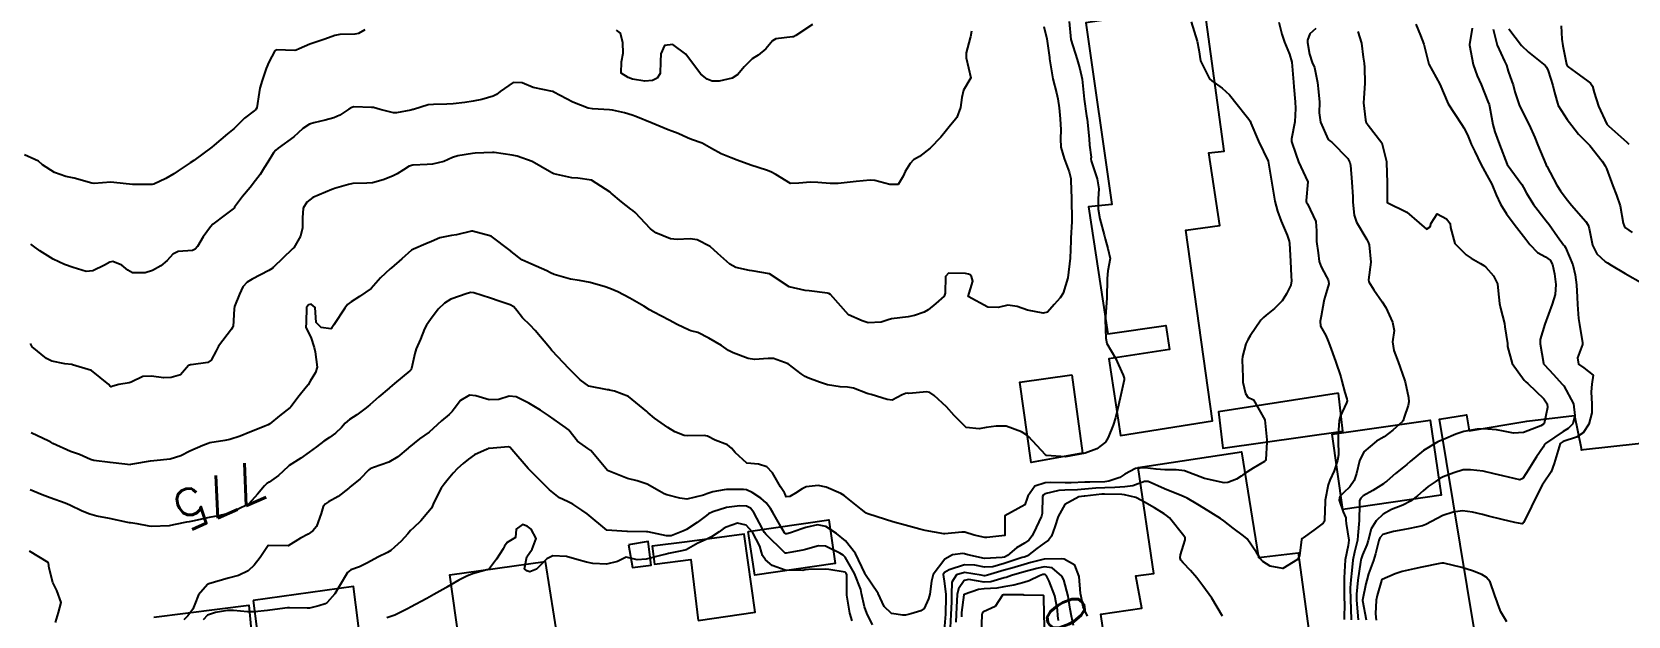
# Model space of a CAD drawing. Header units: metres. Extents: x 318500 to 325275, y 7408834 to 7428799.
# Drawn here: x 320111.3 to 320271.8, y 7410297.8 to 7410356.6 of the extents above; entities that cross this region are included whole.
import ezdxf
from ezdxf.enums import TextEntityAlignment as Align

# ---------------------------------------------------------------- set-up
doc = ezdxf.new("R2010")
doc.units = ezdxf.units.M
doc.header["$MEASUREMENT"] = 0
for name, color, linetype in [('Cotas', 45, 'Continuous'), ('Curvas de Nivel 1m', 11, 'Continuous'), ('Curvas de Nivel 5m', 15, 'Continuous'), ('Edificações', 30, 'Continuous')]:
    doc.layers.add(name, color=color, linetype=linetype)
doc.styles.add('Style-STANDARD', font='STANDARD.shx')

msp = doc.modelspace()

# ---------------------------------------------------------------- linework, layer by layer
at = {"layer": 'Curvas de Nivel 1m', "flags": 128}
for points, elevation in [([(320144.8, 7410356.79), (320144.18, 7410356.43), (320143.8, 7410356.36), (320142.31, 7410356.32), (320141.8, 7410356.23), (320140.79, 7410355.85), (320139.79, 7410355.51), (320139.3, 7410355.35), (320138.2, 7410354.88), (320137.91, 7410354.75), (320137.78, 7410354.73), (320135.91, 7410354.78), (320135.78, 7410354.7), (320135.15, 7410353.53), (320134.9, 7410352.92), (320134.5, 7410351.69), (320134.27, 7410350.93), (320134.18, 7410350.48), (320133.97, 7410348.94), (320133.86, 7410348.77), (320133.7, 7410348.65), (320132.71, 7410347.92), (320131.79, 7410346.96), (320131.72, 7410346.9), (320131.67, 7410346.86), (320131.02, 7410346.33), (320129.65, 7410345.19), (320129.42, 7410344.99), (320127.63, 7410343.65), (320127.24, 7410343.41), (320126.64, 7410343.03), (320126.04, 7410342.61), (320125.61, 7410342.31), (320124.81, 7410341.84), (320123.59, 7410341.27), (320123.43, 7410341.24), (320121.59, 7410341.23), (320121.45, 7410341.24), (320119.59, 7410341.45), (320119.26, 7410341.46), (320117.59, 7410341.33), (320117.38, 7410341.36), (320115.6, 7410341.87), (320114.74, 7410342.05), (320113.61, 7410342.44), (320112.39, 7410343.22), (320111.99, 7410343.59), (320111.63, 7410343.76), (320110.59, 7410344.21)], 779), ([(320213.07, 7410357.13), (320213.39, 7410355.88), (320213.64, 7410354.01), (320213.66, 7410353.87), (320213.77, 7410353.07), (320213.99, 7410351.87), (320214.35, 7410350.47), (320214.48, 7410349.86), (320214.62, 7410348.96), (320214.73, 7410347.85), (320214.78, 7410346.75), (320214.77, 7410345.85), (320214.8, 7410344.99), (320215.12, 7410343.85), (320215.63, 7410342.51), (320215.78, 7410341.84), (320215.8, 7410341.65), (320215.86, 7410339.84), (320215.87, 7410339.56), (320215.9, 7410337.84), (320215.89, 7410337.51), (320215.8, 7410335.84), (320215.8, 7410335.57), (320215.72, 7410333.84), (320215.49, 7410331.84), (320215.02, 7410330.3), (320214.73, 7410329.85), (320214.13, 7410329.17), (320213.44, 7410328.4), (320213.01, 7410328.3), (320211.44, 7410328.59), (320210.39, 7410328.96), (320209.45, 7410329.11), (320208.5, 7410328.88), (320207.44, 7410328.9), (320205.46, 7410329.98), (320205.94, 7410331.51), (320205.81, 7410331.98), (320205.66, 7410332.15), (320205.49, 7410332.23), (320205.19, 7410332.28), (320203.49, 7410332.33), (320203.19, 7410332), (320203.15, 7410330.32), (320203.07, 7410330.01), (320202.21, 7410329.26), (320201.44, 7410328.64), (320201.06, 7410328.41), (320200.06, 7410328.05), (320199.43, 7410327.94), (320197.77, 7410327.73), (320197.43, 7410327.63), (320196.72, 7410327.39), (320195.42, 7410327.32), (320194.82, 7410327.52), (320193.43, 7410328.14), (320191.63, 7410330.16), (320191.46, 7410330.26), (320191.33, 7410330.3), (320189.47, 7410330.55), (320189.09, 7410330.57), (320187.47, 7410330.93), (320185.49, 7410332.24), (320183.76, 7410332.54), (320183.49, 7410332.58), (320182.1, 7410332.89), (320181.5, 7410333.21), (320180.32, 7410334.31), (320179.52, 7410335.01), (320178.21, 7410335.66), (320177.53, 7410335.79), (320176.2, 7410335.7), (320175.53, 7410335.76), (320174.07, 7410336.39), (320173.55, 7410336.79), (320171.98, 7410338.42), (320171.76, 7410338.62), (320171.57, 7410338.77), (320170.63, 7410339.49), (320169.59, 7410340.36), (320169.48, 7410340.46), (320167.61, 7410341.67), (320166.24, 7410341.87), (320165.61, 7410341.9), (320163.83, 7410342.32), (320163.62, 7410342.4), (320163.39, 7410342.54), (320161.64, 7410343.57), (320160.12, 7410344.1), (320159.64, 7410344.2), (320157.8, 7410344.46), (320157.65, 7410344.47), (320155.9, 7410344.39), (320155.65, 7410344.37), (320154.17, 7410344.13), (320153.64, 7410343.96), (320152.74, 7410343.57), (320151.63, 7410343.3), (320151.07, 7410343.26), (320149.63, 7410343.19), (320149.26, 7410343.09), (320148.71, 7410342.73), (320148.06, 7410342.3), (320147.61, 7410342.09), (320146.65, 7410341.72), (320145.6, 7410341.42), (320145.01, 7410341.37), (320143.6, 7410341.34), (320143.16, 7410341.24), (320141.75, 7410340.83), (320141.59, 7410340.78), (320141.51, 7410340.75), (320139.58, 7410339.93), (320138.97, 7410339.47), (320138.63, 7410338.87), (320138.54, 7410337.88), (320138.54, 7410336.87), (320138.35, 7410336.05), (320137.66, 7410334.88), (320137.58, 7410334.81), (320137.51, 7410334.74), (320135.63, 7410332.91), (320135.56, 7410332.84), (320135.49, 7410332.78), (320135.17, 7410332.6), (320133.47, 7410331.71), (320133, 7410331.41), (320132.56, 7410330.95), (320132.2, 7410330.2), (320131.72, 7410328.96), (320131.66, 7410328.72), (320131.58, 7410326.96), (320131.52, 7410326.84), (320131.4, 7410326.69), (320130.11, 7410324.98), (320129.85, 7410324.5), (320129.36, 7410323.56), (320129.03, 7410323.32), (320127.35, 7410323.11), (320127.27, 7410323.1), (320127.1, 7410323.02), (320126.29, 7410322.08), (320125.33, 7410321.82), (320124.59, 7410321.79), (320123.33, 7410321.97), (320122.48, 7410321.94), (320121.32, 7410321.37), (320121.13, 7410321.3), (320120.09, 7410321.11), (320119.49, 7410320.95), (320119.32, 7410320.9), (320119.18, 7410320.98), (320119.07, 7410321.12), (320117.34, 7410322.54), (320115.42, 7410323.11), (320115.35, 7410323.12), (320114.66, 7410323.19), (320113.35, 7410323.48), (320112.82, 7410323.75), (320111.38, 7410324.92), (320111.19, 7410325.23)], 777), ([(320205.82, 7410356.67), (320205.7, 7410356.09), (320205.67, 7410355.98), (320205.27, 7410354.5), (320205.27, 7410353.99), (320205.75, 7410351.98), (320204.99, 7410350.73), (320204.82, 7410349.99), (320204.71, 7410348.99), (320204.32, 7410347.99), (320204.06, 7410347.63), (320203.69, 7410347.22), (320203.15, 7410346.54), (320202.74, 7410346.01), (320201.66, 7410344.88), (320200.57, 7410344.05), (320199.99, 7410343.71), (320199.64, 7410343.36), (320199.15, 7410342.54), (320198.95, 7410342.07), (320198.43, 7410341.25), (320197.61, 7410341.25), (320196.08, 7410341.64), (320195.61, 7410341.68), (320194.2, 7410341.55), (320193.61, 7410341.48), (320192.41, 7410341.35), (320191.61, 7410341.35), (320190.35, 7410341.43), (320189.61, 7410341.46), (320188.45, 7410341.36), (320187.61, 7410341.34), (320186.15, 7410342.23), (320185.62, 7410342.53), (320185.19, 7410342.69), (320183.63, 7410343.19), (320182.25, 7410343.69), (320181.64, 7410343.91), (320180.65, 7410344.31), (320179.66, 7410344.86), (320178.72, 7410345.39), (320177.66, 7410345.78), (320177.25, 7410345.94), (320176.3, 7410346.37), (320175.67, 7410346.61), (320175.31, 7410346.74), (320173.69, 7410347.4), (320172.05, 7410348.07), (320171.7, 7410348.21), (320170.92, 7410348.44), (320169.7, 7410348.72), (320169.41, 7410348.76), (320167.71, 7410348.85), (320167.27, 7410348.93), (320165.72, 7410349.52), (320163.83, 7410350.54), (320163.77, 7410350.57), (320163.73, 7410350.59), (320163.67, 7410350.6), (320161.73, 7410350.99), (320160.63, 7410351.46), (320159.74, 7410351.51), (320158.41, 7410350.61), (320158.04, 7410350.3), (320157.72, 7410350.14), (320156.57, 7410349.78), (320155.71, 7410349.61), (320154.88, 7410349.48), (320153.71, 7410349.36), (320153.06, 7410349.33), (320151.71, 7410349.3), (320151.17, 7410349.24), (320149.7, 7410348.78), (320149.65, 7410348.77), (320149.44, 7410348.72), (320147.99, 7410348.45), (320147.7, 7410348.45), (320146.37, 7410348.77), (320145.7, 7410348.97), (320145.5, 7410348.99), (320143.7, 7410349.04), (320143.51, 7410349), (320143.21, 7410348.81), (320142.29, 7410348.23), (320141.69, 7410347.96), (320140.82, 7410347.71), (320139.68, 7410347.45), (320139.24, 7410347.3), (320138.58, 7410346.87), (320138.11, 7410346.43), (320137.66, 7410346.04), (320136.11, 7410344.9), (320135.86, 7410344.69), (320135.64, 7410344.42), (320135.05, 7410343.5), (320134.7, 7410342.92), (320134.28, 7410342.26), (320133.6, 7410341.34), (320133.42, 7410341.11), (320133.29, 7410340.94), (320132.51, 7410340.02), (320131.72, 7410338.96), (320131.66, 7410338.87), (320131.57, 7410338.78), (320130.78, 7410338.19), (320129.54, 7410337.24), (320129.29, 7410336.99), (320128.56, 7410335.97), (320127.98, 7410335.01), (320127.77, 7410334.75), (320127.5, 7410334.61), (320126.03, 7410334.51), (320125.5, 7410334.24), (320124.94, 7410333.59), (320124.31, 7410333.06), (320123.48, 7410332.6), (320122.73, 7410332.34), (320121.47, 7410332.36), (320120.98, 7410332.61), (320120.39, 7410333.11), (320119.49, 7410333.48), (320119.17, 7410333.44), (320118.63, 7410333.13), (320117.47, 7410332.56), (320116.81, 7410332.49), (320115.48, 7410332.88), (320114.63, 7410333.19), (320113.49, 7410333.73), (320112.14, 7410334.58), (320111.51, 7410335.03), (320111.23, 7410335.23)], 778), ([(320215.61, 7410357.63), (320215.81, 7410355.84), (320216.42, 7410353.83), (320216.71, 7410352.89), (320216.94, 7410351.83), (320217.06, 7410350.51), (320217.12, 7410349.83), (320217.38, 7410348.15), (320217.42, 7410347.82), (320217.64, 7410345.85), (320217.64, 7410345.82), (320217.66, 7410345.2), (320217.83, 7410343.99), (320217.82, 7410343.82), (320217.84, 7410343.62), (320218.43, 7410341.81), (320218.61, 7410340.8), (320218.54, 7410339.81), (320218.53, 7410338.75), (320218.71, 7410337.8), (320219.15, 7410336.19), (320219.25, 7410335.79), (320219.52, 7410334.79), (320219.76, 7410333.79), (320219.5, 7410332.56), (320219.45, 7410331.79), (320219.43, 7410329.82), (320219.43, 7410329.79), (320219.27, 7410327.96), (320219.25, 7410327.79), (320219.25, 7410327.62), (320219.32, 7410325.79), (320219.4, 7410325.25), (320220.27, 7410323.78), (320221.05, 7410322.07), (320221.15, 7410321.76), (320221.16, 7410321.58), (320220.76, 7410319.77), (320220.49, 7410318.59), (320220.3, 7410317.78), (320220.05, 7410317.02), (320219.55, 7410315.79), (320219.27, 7410315.33), (320218.4, 7410314.66), (320217.25, 7410314.2), (320215.25, 7410313.84), (320213.35, 7410313.97), (320213.25, 7410314.03), (320211.54, 7410315.89), (320211.27, 7410316.1), (320210.83, 7410316.35), (320209.29, 7410316.94), (320208.29, 7410316.94), (320207.28, 7410316.78), (320206.58, 7410316.66), (320205.28, 7410316.78), (320204.08, 7410317.99), (320203.31, 7410318.89), (320202.04, 7410320.02), (320201.62, 7410320.32), (320201.33, 7410320.37), (320199.51, 7410320.23), (320199.33, 7410320.24), (320199.16, 7410320.23), (320198.82, 7410320.07), (320197.83, 7410319.56), (320197.32, 7410319.6), (320195.71, 7410320.1), (320195.41, 7410320.19), (320195.33, 7410320.21), (320193.94, 7410320.74), (320193.34, 7410320.85), (320192.6, 7410320.89), (320191.34, 7410321.08), (320190.52, 7410321.35), (320189.35, 7410321.79), (320189.07, 7410321.91), (320188.68, 7410322.2), (320187.36, 7410323.19), (320185.89, 7410323.72), (320185.37, 7410323.73), (320183.99, 7410323.64), (320183.37, 7410323.74), (320181.84, 7410324.29), (320181.38, 7410324.54), (320180.66, 7410325.04), (320179.4, 7410325.77), (320178.29, 7410326.34), (320177.6, 7410326.53), (320177.41, 7410326.59), (320176.22, 7410327.17), (320175.42, 7410327.58), (320173.87, 7410328.4), (320173.43, 7410328.64), (320172.85, 7410329), (320171.45, 7410329.82), (320170.24, 7410330.45), (320169.46, 7410330.78), (320168.99, 7410330.94), (320167.47, 7410331.39), (320166.41, 7410331.57), (320165.48, 7410331.71), (320163.84, 7410332.18), (320163.49, 7410332.34), (320163.12, 7410332.54), (320161.5, 7410333.26), (320160.6, 7410333.67), (320159.51, 7410334.51), (320159.46, 7410334.54), (320159.41, 7410334.59), (320157.53, 7410336.04), (320155.63, 7410336.55), (320155.54, 7410336.54), (320154.03, 7410336.17), (320153.53, 7410336.1), (320152.35, 7410335.86), (320151.52, 7410335.52), (320150.96, 7410335.26), (320149.7, 7410334.72), (320149.57, 7410334.66), (320149.51, 7410334.62), (320148.53, 7410333.76), (320147.49, 7410332.85), (320147.37, 7410332.75), (320146.4, 7410331.85), (320145.46, 7410330.78), (320144.28, 7410329.96), (320143.44, 7410329.44), (320143.07, 7410329.17), (320142.8, 7410328.81), (320141.7, 7410327.12), (320141.51, 7410326.83), (320141.47, 7410326.77), (320141.41, 7410326.73), (320140.41, 7410326.84), (320139.92, 7410327.36), (320139.82, 7410328.85), (320139.43, 7410329.19), (320139.15, 7410329.15), (320138.95, 7410328.86), (320138.93, 7410327.35), (320138.87, 7410326.87), (320139.4, 7410325.88), (320139.72, 7410324.85), (320139.82, 7410324.41), (320140.03, 7410322.85), (320139.87, 7410322.33), (320139.33, 7410321.44), (320139.1, 7410321.09), (320138.93, 7410320.86), (320138.21, 7410319.98), (320137.37, 7410318.88), (320137.33, 7410318.85), (320137.3, 7410318.82), (320136.22, 7410317.96), (320135.27, 7410317.17), (320135.11, 7410317.07), (320134.76, 7410316.92), (320133.69, 7410316.5), (320133.26, 7410316.33), (320132.27, 7410315.93), (320131.25, 7410315.59), (320130.73, 7410315.48), (320129.24, 7410315.24), (320129.05, 7410315.19), (320128.53, 7410315), (320127.23, 7410314.4), (320126.33, 7410313.93), (320125.23, 7410313.6), (320123.6, 7410313.44), (320123.22, 7410313.4), (320121.46, 7410313.1), (320121.26, 7410313.06), (320121.22, 7410313.05), (320120.67, 7410313.11), (320119.22, 7410313.26), (320117.56, 7410313.48), (320117.22, 7410313.59), (320116.13, 7410314.07), (320115.23, 7410314.39), (320113.46, 7410315.2), (320113.24, 7410315.32), (320113.04, 7410315.41), (320111.26, 7410316.25)], 776), ([(320236.71, 7410357.57), (320237, 7410356.38), (320237.29, 7410355.56), (320237.79, 7410354.36), (320238, 7410353.55), (320238.15, 7410351.94), (320238.18, 7410351.54), (320238.23, 7410351.07), (320238.34, 7410349.54), (320238.37, 7410348.89), (320238.3, 7410347.54), (320237.98, 7410345.85), (320237.97, 7410345.55), (320238.4, 7410344.28), (320238.7, 7410343.53), (320239.62, 7410341.52), (320239.47, 7410339.64), (320239.47, 7410339.52), (320239.5, 7410339.43), (320239.59, 7410339.28), (320240.44, 7410337.51), (320240.48, 7410336.58), (320240.51, 7410335.51), (320240.66, 7410334.37), (320240.77, 7410333.51), (320240.95, 7410332.95), (320241.49, 7410331.94), (320241.66, 7410331.65), (320241.71, 7410331.49), (320241.72, 7410331.25), (320241.47, 7410330.33), (320241.28, 7410329.67), (320241.24, 7410329.49), (320240.95, 7410327.99), (320240.85, 7410327.5), (320240.9, 7410326.98), (320241.42, 7410326.04), (320241.68, 7410325.49), (320241.84, 7410325.05), (320242.42, 7410323.48), (320242.93, 7410321.9), (320243.05, 7410321.47), (320243.34, 7410320.33), (320243.53, 7410319.67), (320243.56, 7410319.47), (320243.52, 7410319.27), (320243.32, 7410318.85), (320242.88, 7410317.9), (320242.78, 7410317.48), (320242.67, 7410316.09), (320242.66, 7410315.48), (320242.7, 7410314.03), (320242.62, 7410313.48), (320242.26, 7410312.45), (320241.84, 7410311.48), (320241.66, 7410311.03), (320241.37, 7410309.49), (320241.37, 7410309.31), (320241.3, 7410307.49), (320241.29, 7410307.36), (320241.17, 7410307.17), (320240.21, 7410306.45), (320239.14, 7410305.71), (320239.04, 7410305.62), (320239, 7410305.52), (320238.77, 7410303.87), (320238.59, 7410303.53), (320237.1, 7410302.6), (320235.84, 7410302.83), (320235.11, 7410303.31), (320234.97, 7410303.44), (320234.88, 7410303.57), (320234.47, 7410304.23), (320233.51, 7410305.59), (320233.14, 7410305.91), (320232.11, 7410306.66), (320231.17, 7410307.41), (320230.85, 7410307.63), (320229.18, 7410308.67), (320228.56, 7410309.04), (320227.5, 7410309.68), (320227.19, 7410309.83), (320226.96, 7410309.92), (320225.2, 7410310.64), (320223.58, 7410311.36), (320223.21, 7410311.36), (320222.02, 7410310.94), (320221.21, 7410310.84), (320220.23, 7410310.75), (320219.2, 7410310.71), (320218.31, 7410310.69), (320217.2, 7410310.59), (320216.48, 7410310.54), (320215.2, 7410310.5), (320214.6, 7410310.45), (320213.19, 7410310.11), (320213.03, 7410310.03), (320212.95, 7410309.87), (320212.91, 7410308.14), (320212.84, 7410307.87), (320212.31, 7410306.72), (320211.91, 7410305.88), (320211.57, 7410305.45), (320211.13, 7410305.16), (320210.33, 7410304.69), (320209.42, 7410303.92), (320209.11, 7410303.76), (320208.89, 7410303.71), (320207.11, 7410303.61), (320205.45, 7410303.97), (320205.11, 7410304.1), (320204.95, 7410304.13), (320203.91, 7410303.99), (320203.11, 7410303.56), (320201.97, 7410302.02), (320201.77, 7410301.33), (320201.61, 7410300.02), (320201.5, 7410299.57), (320201.04, 7410298.6), (320200.73, 7410298.34), (320199.72, 7410298.04), (320199.16, 7410297.92), (320199.03, 7410297.91), (320198.89, 7410297.91), (320197.76, 7410298.07), (320197.04, 7410298.8), (320196.44, 7410300.09), (320195.09, 7410302.09), (320195.08, 7410302.11), (320195.07, 7410302.13), (320194.15, 7410304.12), (320193.13, 7410305.38), (320192.25, 7410306.14), (320191.15, 7410306.84), (320190.33, 7410307), (320189.15, 7410306.72), (320188.75, 7410306.59), (320187.61, 7410306.21), (320187.25, 7410306.1), (320187.14, 7410306.11), (320187.02, 7410306.21), (320186.78, 7410306.59), (320185.85, 7410308.23), (320185.6, 7410308.66), (320185.18, 7410309.21), (320184.64, 7410309.7), (320183.77, 7410310.26), (320183.19, 7410310.52), (320182.9, 7410310.57), (320181.19, 7410310.55), (320180.95, 7410310.54), (320179.79, 7410310.31), (320179.19, 7410310.12), (320178.87, 7410310), (320177.18, 7410309.6), (320176.5, 7410309.68), (320175.19, 7410310.02), (320174.91, 7410310.11), (320174.43, 7410310.39), (320173.2, 7410311.1), (320172.18, 7410311.44), (320171.21, 7410311.68), (320169.22, 7410312.46), (320167.52, 7410314.48), (320167.25, 7410314.67), (320166.19, 7410315.43), (320165.34, 7410316.51), (320165.27, 7410316.58), (320164.99, 7410316.8), (320163.29, 7410317.99), (320162.47, 7410318.55), (320161.31, 7410319.24), (320160.03, 7410319.87), (320159.32, 7410319.96), (320158.3, 7410319.62), (320157.31, 7410319.57), (320155.96, 7410319.99), (320155.32, 7410320.06), (320154.44, 7410319.52), (320153.78, 7410318.66), (320153.58, 7410318.39), (320153.29, 7410318.11), (320152.51, 7410317.46), (320151.69, 7410316.69), (320151.27, 7410316.34), (320150.32, 7410315.65), (320149.25, 7410314.79), (320149.18, 7410314.72), (320148.14, 7410313.84), (320147.23, 7410313.3), (320145.68, 7410312.77), (320145.35, 7410312.65), (320145.22, 7410312.55), (320144.36, 7410311.63), (320143.31, 7410310.8), (320143.25, 7410310.74), (320143.19, 7410310.69), (320142.12, 7410309.87), (320141.17, 7410309.33), (320140.87, 7410309.13), (320140.62, 7410308.84), (320140.44, 7410308.13), (320139.94, 7410306.85), (320139.59, 7410306.4), (320139.13, 7410306.05), (320138.34, 7410305.65), (320137.11, 7410304.88), (320135.11, 7410304.91), (320134.29, 7410303.72), (320133.69, 7410302.93), (320133.07, 7410302.38), (320132.1, 7410301.92), (320131.07, 7410301.65), (320129.13, 7410301.06), (320129.06, 7410301.03), (320129.01, 7410300.99), (320128.08, 7410299.96), (320127.73, 7410299.01), (320127.52, 7410298.52), (320127.01, 7410297.84), (320126.6, 7410297.43)], 774), ([(320189.82, 7410357.34), (320188.13, 7410356.22), (320187.92, 7410356.11), (320187.81, 7410356.1), (320186.14, 7410355.9), (320185.8, 7410355.69), (320185.14, 7410354.9), (320184.36, 7410354.26), (320184.01, 7410354.04), (320183.77, 7410353.88), (320182.96, 7410353.09), (320182.31, 7410352.29), (320181.75, 7410351.94), (320180.43, 7410351.63), (320179.74, 7410351.64), (320179.24, 7410351.82), (320178.58, 7410352.34), (320177.77, 7410353.45), (320177.08, 7410354.36), (320175.79, 7410355.34), (320174.95, 7410355.23), (320174.58, 7410354.39), (320174.55, 7410353.61), (320174.5, 7410352.39), (320174.2, 7410351.94), (320173.74, 7410351.7), (320172.98, 7410351.65), (320171.74, 7410351.84), (320171.3, 7410351.99), (320170.59, 7410352.45), (320170.63, 7410353.58), (320170.78, 7410354.45), (320170.75, 7410355.49), (320170.52, 7410356.45), (320170.12, 7410356.77)], 779), ([(320240.42, 7410356.92), (320239.82, 7410356.39), (320239.59, 7410355.75), (320239.59, 7410355.52), (320239.79, 7410354.34), (320240.06, 7410353.52), (320240.28, 7410353.01), (320240.6, 7410351.51), (320240.69, 7410350.57), (320240.79, 7410349.51), (320240.76, 7410348.46), (320240.89, 7410347.51), (320241.68, 7410345.78), (320241.82, 7410345.64), (320242.04, 7410345.49), (320243.66, 7410343.86), (320243.85, 7410343.47), (320243.91, 7410343.2), (320244.06, 7410341.46), (320244.13, 7410339.99), (320244.14, 7410339.46), (320244.28, 7410338.16), (320244.52, 7410337.46), (320245.54, 7410335.71), (320245.7, 7410335.44), (320245.8, 7410335.17), (320245.94, 7410333.43), (320245.71, 7410331.65), (320245.76, 7410331.44), (320246.26, 7410330.65), (320247.1, 7410329.42), (320247.45, 7410328.85), (320248.15, 7410327.4), (320248.29, 7410326.54), (320248.13, 7410325.4), (320248.27, 7410324.53), (320248.71, 7410323.4), (320249.35, 7410321.58), (320249.41, 7410321.39), (320249.75, 7410319.8), (320249.78, 7410319.38), (320249.7, 7410319), (320249.31, 7410317.85), (320249.2, 7410317.49), (320249.13, 7410317.39), (320248.16, 7410316.53), (320247.28, 7410315.87), (320247, 7410315.69), (320246.51, 7410315.42), (320245.26, 7410314.36), (320244.83, 7410313.45), (320244.5, 7410312.18), (320244.27, 7410311.45), (320243.86, 7410310.82), (320243.2, 7410310.22), (320242.83, 7410309.84), (320242.78, 7410309.47), (320243.18, 7410308.31), (320243.43, 7410307.72), (320243.45, 7410307.47), (320243.48, 7410307.15), (320243.74, 7410305.46), (320243.68, 7410304.92), (320243.36, 7410303.47), (320243.28, 7410301.66), (320243.27, 7410301.47), (320243.26, 7410301.29), (320243.29, 7410299.47), (320243.3, 7410299.23), (320243.28, 7410297.47)], 773), ([(320244.65, 7410356.63), (320245.02, 7410355.45), (320245.2, 7410354.04), (320245.29, 7410353.45), (320245.33, 7410353), (320245.34, 7410351.45), (320245.25, 7410349.93), (320245.22, 7410349.45), (320245.41, 7410347.74), (320245.49, 7410347.44), (320245.58, 7410347.33), (320245.7, 7410347.22), (320247.05, 7410345.43), (320247.53, 7410343.55), (320247.53, 7410343.42), (320247.59, 7410341.45), (320247.59, 7410341.42), (320247.6, 7410339.42), (320249.59, 7410338.46), (320250.81, 7410337.37), (320251.56, 7410336.73), (320251.93, 7410336.99), (320252.03, 7410337.35), (320252.63, 7410338.3), (320253.58, 7410337.8), (320253.94, 7410337.33), (320253.97, 7410336.92), (320254.39, 7410335.32), (320255.53, 7410334.15), (320256.05, 7410333.83), (320256.99, 7410333.29), (320257.31, 7410333.08), (320257.51, 7410332.91), (320258.29, 7410332.05), (320258.68, 7410331.26), (320258.76, 7410330.54), (320258.88, 7410329.26), (320259, 7410328.8), (320259.38, 7410327.25), (320259.43, 7410326.91), (320259.68, 7410325.25), (320259.71, 7410324.94), (320260.16, 7410323.24), (320261.36, 7410321.57), (320261.54, 7410321.4), (320261.75, 7410321.22), (320263.34, 7410319.68), (320263.7, 7410319.19), (320263.72, 7410318.8), (320263.38, 7410317.2), (320263.3, 7410317.12), (320263.05, 7410316.96), (320261.29, 7410316.29), (320260.29, 7410316.24), (320259.29, 7410316.44), (320258.6, 7410316.57), (320257.29, 7410316.67), (320256.64, 7410316.64), (320255.29, 7410316.38), (320254.49, 7410316.11), (320253.27, 7410315.6), (320253.09, 7410315.52), (320252.7, 7410315.34), (320251.26, 7410314.48), (320249.91, 7410313.38), (320249.57, 7410313.06), (320249.24, 7410312.79), (320248.45, 7410312.18), (320247.56, 7410311.41), (320247.37, 7410311.25), (320247.22, 7410311.13), (320246.17, 7410310.46), (320245.2, 7410309.91), (320244.95, 7410309.69), (320244.82, 7410309.45), (320244.81, 7410309.07), (320244.79, 7410307.45), (320244.66, 7410305.93), (320244.6, 7410305.45), (320244.32, 7410304.25), (320244.15, 7410303.45), (320244.05, 7410302.41), (320243.96, 7410301.46), (320243.89, 7410300.65), (320243.91, 7410299.46), (320243.96, 7410298.54), (320243.97, 7410297.46)], 772), ([(320250.49, 7410357.38), (320250.96, 7410356.23), (320251.27, 7410355.37), (320251.78, 7410353.36), (320252.9, 7410351.35), (320253.73, 7410349.34), (320255.08, 7410347.32), (320255.32, 7410346.94), (320255.69, 7410346.23), (320255.94, 7410345.56), (320256.05, 7410345.3), (320256.4, 7410344.57), (320257.02, 7410343.29), (320257.63, 7410342.19), (320258.12, 7410341.28), (320258.55, 7410340.21), (320258.98, 7410339.26), (320259.59, 7410338.28), (320260.36, 7410337.24), (320261.55, 7410335.75), (320261.94, 7410335.22), (320262.71, 7410334.39), (320263.53, 7410333.98), (320263.98, 7410333.64), (320264.22, 7410333.19), (320264.42, 7410332.27), (320264.55, 7410331.18), (320264.48, 7410330.18), (320264.19, 7410329.19), (320263.44, 7410327.2), (320262.99, 7410325.64), (320262.98, 7410325.21), (320263.31, 7410323.28), (320263.33, 7410323.2), (320263.35, 7410323.17), (320263.38, 7410323.13), (320264.31, 7410322.12), (320265.2, 7410321.17), (320265.36, 7410320.97), (320266.32, 7410319.16), (320266.48, 7410317.99), (320266.25, 7410317.16), (320265.78, 7410316.68), (320265.29, 7410316.39), (320263.51, 7410315.2), (320263.4, 7410315.08), (320263.27, 7410314.82), (320262.61, 7410313.85), (320262.21, 7410313.22), (320261.85, 7410312.61), (320261.23, 7410311.66), (320260.94, 7410311.52), (320259.23, 7410311.93), (320258.35, 7410312.15), (320257.24, 7410312.39), (320255.99, 7410312.55), (320255.24, 7410312.52), (320254.31, 7410312.24), (320253.23, 7410311.83), (320252.9, 7410311.66), (320252.43, 7410311.34), (320251.72, 7410310.85), (320251.21, 7410310.43), (320250.64, 7410309.93), (320249.93, 7410309.38), (320249.19, 7410308.98), (320248.05, 7410308.54), (320247.18, 7410308.09), (320246.48, 7410307.42), (320246, 7410306.59), (320245.68, 7410305.43), (320245.56, 7410305), (320245.12, 7410303.98), (320244.97, 7410303.59), (320244.94, 7410303.44), (320244.91, 7410303.24), (320244.64, 7410301.45), (320244.5, 7410300.02), (320244.5, 7410299.45), (320244.65, 7410297.83), (320244.67, 7410297.45)], 771), ([(320258.24, 7410356.87), (320258.66, 7410355.27), (320259.39, 7410353.66), (320259.58, 7410353.26), (320259.77, 7410352.65), (320260.12, 7410351.61), (320260.25, 7410351.25), (320260.44, 7410350.55), (320260.86, 7410349.24), (320261.7, 7410347.55), (320261.86, 7410347.23), (320262.43, 7410345.96), (320262.75, 7410345.21), (320263.56, 7410343.3), (320263.59, 7410343.2), (320263.65, 7410343.09), (320264.65, 7410341.18), (320265.04, 7410340.6), (320265.61, 7410339.83), (320266.14, 7410339.16), (320267.58, 7410337.51), (320267.8, 7410337.15), (320267.9, 7410336.81), (320268.24, 7410335.14), (320268.68, 7410334.28), (320269.52, 7410333.5), (320269.76, 7410333.35), (320270.13, 7410333.11), (320271.51, 7410332.28), (320273.3, 7410331.27)], 769), ([(320259.83, 7410356.89), (320261.11, 7410355.24), (320261.8, 7410354.55), (320263.5, 7410353.2), (320263.63, 7410353.05), (320263.77, 7410352.66), (320264.26, 7410351.19), (320264.43, 7410350.51), (320264.8, 7410349.19), (320265.71, 7410347.77), (320266.15, 7410347.17), (320266.84, 7410346.31), (320267.68, 7410345.48), (320267.85, 7410345.31), (320267.99, 7410345.15), (320269.2, 7410343.59), (320269.52, 7410343.12), (320269.65, 7410342.84), (320270.27, 7410341.11), (320270.66, 7410340.16), (320271.03, 7410339.1), (320271.33, 7410337.34), (320271.41, 7410337.09), (320271.57, 7410336.88), (320272.24, 7410336.4)], 768), ([(320265.09, 7410357.19), (320265.16, 7410355.85), (320265.25, 7410355.19), (320265.62, 7410353.34), (320265.69, 7410353.18), (320265.78, 7410353.07), (320266.89, 7410352.28), (320267.76, 7410351.64), (320268.04, 7410351.42), (320268.24, 7410351.14), (320268.4, 7410350.49), (320268.84, 7410349.13), (320269.7, 7410347.32), (320269.87, 7410347.12), (320271.68, 7410345.51), (320271.89, 7410345.31)], 767), ([(320195.87, 7410296.95), (320195.28, 7410298.11), (320195.04, 7410298.74), (320194.76, 7410300.11), (320194.67, 7410300.51), (320194.05, 7410302.12), (320193.11, 7410303.75), (320192.92, 7410303.94), (320192.56, 7410304.14), (320191.12, 7410304.86), (320190.41, 7410304.88), (320189.11, 7410304.51), (320188.86, 7410304.45), (320187.54, 7410304.21), (320187.18, 7410304.14), (320187.11, 7410304.14), (320187.06, 7410304.16), (320187, 7410304.21), (320185.14, 7410306.05), (320185, 7410306.24), (320184.8, 7410306.59), (320183.93, 7410308.26), (320183.59, 7410308.68), (320183.18, 7410308.88), (320182.53, 7410308.92), (320181.17, 7410308.74), (320179.8, 7410308.31), (320179.38, 7410308.1), (320179.16, 7410307.95), (320178.24, 7410307.25), (320177.14, 7410306.53), (320177.03, 7410306.47), (320176.79, 7410306.35), (320175.6, 7410305.9), (320175.13, 7410305.88), (320173.25, 7410306.29), (320173.14, 7410306.3), (320171.23, 7410306.34), (320171.14, 7410306.34), (320169.14, 7410306.45), (320167.16, 7410308.1), (320166.64, 7410308.49), (320165.74, 7410309.07), (320165.18, 7410309.35), (320164.39, 7410309.73), (320163.37, 7410310.54), (320163.19, 7410310.71), (320161.33, 7410312.56), (320161.22, 7410312.68), (320159.59, 7410314.58), (320159.44, 7410314.77), (320159.25, 7410314.86), (320157.33, 7410314.69), (320157.25, 7410314.68), (320157.2, 7410314.67), (320157.1, 7410314.62), (320155.84, 7410314.03), (320155.23, 7410313.62), (320154.7, 7410313.17), (320154.13, 7410312.66), (320153.68, 7410312.19), (320153.2, 7410311.61), (320152.79, 7410311.08), (320152.5, 7410310.68), (320151.77, 7410309.3), (320151.5, 7410308.69), (320151.16, 7410308.23), (320150.44, 7410307.41), (320149.72, 7410306.71), (320149.42, 7410306.43), (320149.13, 7410306.1), (320148.48, 7410305.37), (320147.8, 7410304.74), (320147.43, 7410304.42), (320147.1, 7410304.21), (320146.12, 7410303.74), (320145.09, 7410303.19), (320144.82, 7410303.04), (320144.27, 7410302.79), (320143.4, 7410302.47), (320143.07, 7410302.2), (320142.22, 7410300.81), (320141.8, 7410300.06), (320141.04, 7410299.2), (320140.81, 7410299.06), (320140.19, 7410298.84), (320139.25, 7410298.63), (320139.03, 7410298.61), (320137.23, 7410298.67), (320137.03, 7410298.67), (320136.77, 7410298.63), (320135.02, 7410298.38), (320133.71, 7410298.24), (320133.02, 7410298.25), (320131.6, 7410298.37), (320131.02, 7410298.37), (320129.8, 7410298.19), (320129.01, 7410297.91), (320128.55, 7410297.45)], 773), ([(320231.03, 7410297.8), (320229.96, 7410299.64), (320229.08, 7410300.88), (320228.46, 7410301.66), (320227.83, 7410302.4), (320227.1, 7410303.17), (320226.87, 7410303.44), (320226.77, 7410303.69), (320226.81, 7410303.99), (320227.13, 7410304.95), (320227.3, 7410305.51), (320227.28, 7410305.68), (320227.14, 7410305.9), (320225.73, 7410307.7), (320225.42, 7410307.95), (320225.17, 7410308.1), (320224.19, 7410308.71), (320223.19, 7410309.27), (320222.9, 7410309.45), (320222.32, 7410309.74), (320221.19, 7410310.02), (320220.92, 7410310.04), (320219.19, 7410310.1), (320218.9, 7410310.09), (320217.19, 7410309.88), (320217.13, 7410309.88), (320216.61, 7410309.82), (320215.18, 7410309.05), (320214.51, 7410307.85), (320214.2, 7410306.81), (320213.84, 7410305.86), (320213.54, 7410305.46), (320213.13, 7410305.17), (320212.39, 7410304.61), (320211.43, 7410303.89), (320211.21, 7410303.79), (320211.11, 7410303.76), (320210.91, 7410303.7), (320209.1, 7410303.11), (320207.95, 7410302.79), (320207.1, 7410302.73), (320206.13, 7410302.93), (320205.1, 7410302.99), (320203.57, 7410302.46), (320203.09, 7410302.22), (320202.97, 7410302), (320203.08, 7410301.1), (320203.23, 7410300), (320203.24, 7410299.81), (320203.18, 7410298), (320203.03, 7410296.02)], 773), ([(320193.8, 7410297.35), (320193.56, 7410298.12), (320193.27, 7410299.92), (320193.26, 7410300.13), (320193.26, 7410301.96), (320193.21, 7410302.13), (320193.09, 7410302.25), (320191.45, 7410302.51), (320191.09, 7410302.55), (320189.43, 7410302.52), (320189.09, 7410302.46), (320188.86, 7410302.42), (320187.09, 7410302.43), (320185.77, 7410302.9), (320185.1, 7410303.49), (320184.79, 7410303.93), (320184.7, 7410304.25), (320184.51, 7410304.86), (320183.79, 7410306.26), (320183.15, 7410306.98), (320182.27, 7410307.16), (320181.15, 7410306.77), (320180.84, 7410306.6), (320180.44, 7410306.3), (320179.67, 7410305.78), (320179.13, 7410305.53), (320178.3, 7410305.15), (320177.11, 7410304.5), (320177, 7410304.46), (320176.51, 7410304.36), (320175.36, 7410304.12), (320175.11, 7410304.05), (320174.67, 7410303.94), (320173.1, 7410303.55), (320172.18, 7410303.49), (320171.1, 7410303.75), (320170.21, 7410303.33), (320169.1, 7410303.04), (320167.75, 7410303.12), (320167.1, 7410303.25), (320166.13, 7410303.53), (320165.1, 7410303.82), (320163.72, 7410303.9), (320163.1, 7410303.58), (320162.06, 7410302.55), (320161.39, 7410302.26), (320161.09, 7410302.37), (320160.86, 7410302.56), (320161.1, 7410303.79), (320161.65, 7410304.55), (320162.05, 7410305.62), (320161.53, 7410306.56), (320161.14, 7410306.87), (320160.66, 7410307.05), (320160.04, 7410306.58), (320159.96, 7410305.74), (320159.12, 7410305.24), (320158.85, 7410304.85), (320158.72, 7410304.6), (320158.05, 7410303.55), (320157.36, 7410302.61), (320157.2, 7410302.5), (320157.09, 7410302.46), (320155.65, 7410302.06), (320155.08, 7410301.85), (320154.28, 7410301.44), (320153.06, 7410300.74), (320153.02, 7410300.71), (320152.96, 7410300.67), (320151.75, 7410299.98), (320151.04, 7410299.6), (320149.39, 7410298.71), (320149.16, 7410298.59), (320149.03, 7410298.52), (320147.84, 7410297.92), (320147.01, 7410297.64)], 772), ([(320113.73, 7410297.19), (320114.02, 7410298.18), (320114.28, 7410299.19), (320113.85, 7410300.39), (320113.44, 7410301.2), (320113.07, 7410302.66), (320113.01, 7410303.13), (320112.96, 7410303.2), (320111.1, 7410304.34)], 774), ([(320217.47, 7410297.81), (320217.04, 7410298.77), (320216.87, 7410299.62), (320216.83, 7410299.81), (320216.78, 7410300.1), (320216.62, 7410301.82), (320216.21, 7410302.93), (320215.11, 7410303.55), (320214.85, 7410303.59), (320213.11, 7410303.54), (320211.77, 7410303.21), (320211.1, 7410303.01), (320209.85, 7410302.66), (320209.1, 7410302.43), (320207.41, 7410301.95), (320207.16, 7410301.87), (320207.09, 7410301.87), (320206.77, 7410301.95), (320205.09, 7410302.22), (320204.31, 7410301.98), (320203.84, 7410301.22), (320203.78, 7410299.99), (320203.78, 7410299.26), (320203.72, 7410297.99), (320203.66, 7410296.63)], 772), ([(320259.64, 7410297.24), (320259.04, 7410298.25), (320258.76, 7410298.96), (320258.65, 7410299.26), (320258.43, 7410299.9), (320257.97, 7410301.27), (320257.56, 7410301.74), (320257.1, 7410301.99), (320256.19, 7410302.38), (320255.1, 7410302.72), (320253.3, 7410303.13), (320253.11, 7410303.15), (320252.89, 7410303.12), (320251.1, 7410302.75), (320250.32, 7410302.59), (320249.1, 7410302.3), (320248.41, 7410302.08), (320247.09, 7410301.51), (320247.04, 7410301.41), (320246.59, 7410299.89), (320246.5, 7410299.42), (320246.41, 7410298.05), (320246.48, 7410297.42)], 769), ([(320216.07, 7410296.87), (320215.85, 7410297.83), (320215.72, 7410298.51), (320215.51, 7410299.83), (320215.08, 7410301.48), (320214.9, 7410301.84), (320213.92, 7410302.68), (320213.1, 7410302.78), (320212.36, 7410302.61), (320211.09, 7410302.28), (320209.83, 7410301.91), (320209.28, 7410301.72), (320209.09, 7410301.66), (320207.75, 7410301.27), (320207.08, 7410301.25), (320205.55, 7410301.5), (320205.08, 7410301.4), (320204.49, 7410300.56), (320204.38, 7410299.98), (320204.3, 7410298.72), (320204.25, 7410297.98), (320204.24, 7410297.2)], 771), ([(320213.18, 7410296.04), (320213.1, 7410297.87), (320213.08, 7410299.85), (320213.08, 7410299.87), (320213.06, 7410299.9), (320213.02, 7410299.91), (320211.06, 7410299.94), (320211, 7410299.95), (320209.06, 7410299.95), (320209.03, 7410299.95), (320208.92, 7410299.92), (320208.19, 7410298.79), (320207.03, 7410298.24), (320206.89, 7410298.09), (320206.85, 7410297.95), (320206.79, 7410296.18)], 769)]:
    msp.add_lwpolyline(points, dxfattribs=dict(at, elevation=elevation))
at = {"layer": 'Curvas de Nivel 5m', "flags": 128}
for points, elevation in [([(320227.89, 7410357.62), (320228.51, 7410355.67), (320228.68, 7410354.79), (320228.82, 7410353.67), (320229.75, 7410351.87), (320229.96, 7410351.66), (320231.02, 7410350.92), (320231.74, 7410350.26), (320232.02, 7410349.91), (320232.24, 7410349.62), (320233.7, 7410347.81), (320233.81, 7410347.6), (320233.89, 7410347.41), (320234.66, 7410345.59), (320235.65, 7410343.58), (320235.96, 7410341.57), (320236.02, 7410341.17), (320236.3, 7410339.57), (320236.56, 7410338.55), (320236.93, 7410337.56), (320237.55, 7410336.14), (320237.74, 7410335.55), (320237.78, 7410335.3), (320237.88, 7410333.54), (320237.96, 7410332.01), (320237.99, 7410331.54), (320237.9, 7410331.12), (320237.47, 7410330.25), (320237.22, 7410329.8), (320237.05, 7410329.55), (320236.26, 7410328.75), (320235.44, 7410328.09), (320235.15, 7410327.86), (320234.9, 7410327.58), (320233.83, 7410326.01), (320233.58, 7410325.6), (320233.52, 7410325.49), (320233.4, 7410325.2), (320233.06, 7410323.93), (320233.03, 7410323.61), (320233.1, 7410321.86), (320233.09, 7410321.6), (320233.09, 7410321.35), (320233.34, 7410320.22), (320233.59, 7410319.86), (320234.17, 7410319.59), (320235.3, 7410317.57), (320235.5, 7410315.57), (320235.5, 7410315.33), (320235.4, 7410313.57), (320235.35, 7410313.46), (320235.25, 7410313.36), (320234.13, 7410312.7), (320233.23, 7410312.13), (320232.92, 7410311.91), (320232.44, 7410311.61), (320231.59, 7410311.25), (320231.21, 7410311.23), (320229.22, 7410311.65), (320227.23, 7410312.44), (320226.39, 7410312.54), (320225.23, 7410312.52), (320224.37, 7410312.59), (320223.24, 7410312.75), (320222.3, 7410312.68), (320221.23, 7410312.11), (320221.03, 7410311.95), (320220.72, 7410311.77), (320219.62, 7410311.38), (320219.21, 7410311.34), (320217.71, 7410311.3), (320217.21, 7410311.28), (320215.82, 7410311.22), (320215.21, 7410311.23), (320213.8, 7410311.27), (320213.21, 7410311.24), (320212.19, 7410310.89), (320211.46, 7410309.89), (320211.4, 7410309.68), (320211.18, 7410309), (320209.17, 7410307.92), (320209.17, 7410305.92), (320207.34, 7410305.74), (320207.14, 7410305.72), (320206.07, 7410305.96), (320205.14, 7410306.26), (320204.84, 7410306.28), (320203.14, 7410306.09), (320203.04, 7410306.1), (320201.15, 7410306.44), (320200.62, 7410306.56), (320199.15, 7410306.96), (320197.91, 7410307.32), (320197.16, 7410307.54), (320195.38, 7410308.11), (320195.23, 7410308.17), (320195.17, 7410308.2), (320194.71, 7410308.58), (320193.19, 7410309.79), (320192.99, 7410309.94), (320192.66, 7410310.14), (320191.2, 7410310.8), (320190.4, 7410310.97), (320189.2, 7410310.82), (320188.77, 7410310.63), (320188.1, 7410310.2), (320187.53, 7410309.86), (320187.19, 7410309.81), (320187.07, 7410310.09), (320187.02, 7410310.21), (320186.59, 7410310.83), (320185.81, 7410312.23), (320185.23, 7410312.83), (320184.38, 7410313.1), (320183.23, 7410313.2), (320182.03, 7410314.29), (320181.68, 7410314.72), (320181.26, 7410315.04), (320180.04, 7410315.53), (320179.27, 7410315.92), (320178.94, 7410316), (320177.27, 7410315.96), (320176.91, 7410316), (320175.97, 7410316.37), (320175.28, 7410316.78), (320173.93, 7410317.75), (320173.3, 7410318.28), (320173.18, 7410318.4), (320171.32, 7410319.91), (320169.91, 7410320.45), (320169.42, 7410320.55), (320169.33, 7410320.57), (320169.21, 7410320.58), (320167.33, 7410320.94), (320166.45, 7410321.6), (320165.55, 7410322.51), (320165.35, 7410322.71), (320163.63, 7410324.54), (320163.38, 7410324.83), (320161.94, 7410326.55), (320161.42, 7410327.08), (320160.67, 7410327.82), (320160.1, 7410328.58), (320159.79, 7410328.94), (320159.44, 7410329.13), (320158.33, 7410329.49), (320157.45, 7410329.79), (320155.76, 7410330.33), (320155.46, 7410330.37), (320155.09, 7410330.29), (320153.45, 7410329.7), (320152.81, 7410329.31), (320152.2, 7410328.69), (320151.42, 7410327.65), (320151.02, 7410327.09), (320150.81, 7410326.71), (320150.41, 7410325.69), (320149.99, 7410324.71), (320149.84, 7410324.25), (320149.51, 7410322.72), (320149.45, 7410322.61), (320149.35, 7410322.51), (320147.8, 7410321.21), (320147.33, 7410320.82), (320147.25, 7410320.75), (320146.21, 7410319.88), (320145.3, 7410319.06), (320145.15, 7410318.93), (320144.96, 7410318.78), (320144, 7410318.08), (320143.28, 7410317.6), (320142.85, 7410317.23), (320142.48, 7410316.81), (320141.86, 7410316.22), (320141.25, 7410315.8), (320140.68, 7410315.41), (320139.94, 7410314.85), (320139.23, 7410314.31), (320138.37, 7410313.72), (320137.22, 7410312.98), (320137.1, 7410312.88), (320136.15, 7410311.95), (320135.2, 7410311.31), (320134.96, 7410311.15), (320134.73, 7410310.92), (320134.01, 7410310.1), (320133.16, 7410309.12), (320133.06, 7410309.04), (320132.84, 7410308.94), (320131.7, 7410308.41), (320131.15, 7410308.14), (320130.08, 7410307.91), (320129.15, 7410307.75), (320127.5, 7410307.37), (320127.14, 7410307.3), (320126.9, 7410307.26), (320125.76, 7410307.03), (320125.26, 7410306.92), (320125.14, 7410306.91), (320123.35, 7410306.85), (320123.14, 7410306.86), (320121.92, 7410307.09), (320121.24, 7410307.2), (320121.14, 7410307.21), (320121, 7410307.24), (320119.15, 7410307.65), (320117.88, 7410307.87), (320117.15, 7410308.07), (320116.38, 7410308.39), (320115.16, 7410308.99), (320114.7, 7410309.18), (320113.17, 7410309.71), (320112.36, 7410310.03), (320111.18, 7410310.54)], 775), ([(320256.16, 7410356.98), (320255.88, 7410355.31), (320255.87, 7410355.25), (320256.24, 7410353.3), (320256.65, 7410352.18), (320257.04, 7410351.29), (320257.73, 7410349.58), (320257.84, 7410349.28), (320257.88, 7410349.13), (320258.22, 7410347.27), (320258.43, 7410346.54), (320258.9, 7410345.27), (320259.65, 7410343.26), (320261.14, 7410341.24), (320261.32, 7410340.94), (320261.61, 7410340.38), (320262.03, 7410339.65), (320262.32, 7410339.22), (320263.58, 7410337.6), (320263.89, 7410337.2), (320264.74, 7410336), (320265.34, 7410335.17), (320265.43, 7410335.06), (320265.54, 7410334.89), (320266.27, 7410333.16), (320266.5, 7410332.16), (320266.62, 7410331.16), (320266.71, 7410329.92), (320266.75, 7410329.16), (320266.85, 7410327.75), (320266.92, 7410327.16), (320267.24, 7410325.32), (320267.25, 7410325.15), (320266.75, 7410323.8), (320266.84, 7410323.16), (320267.38, 7410322.8), (320268.3, 7410322.07), (320268.19, 7410321.14), (320268.11, 7410320.37), (320268.19, 7410319.14), (320268.17, 7410318.28), (320267.87, 7410317.14), (320267.29, 7410316.26), (320266.63, 7410315.82), (320265.28, 7410315.39), (320265, 7410315.17), (320264.58, 7410313.86), (320264.4, 7410313.18), (320264.07, 7410312.35), (320263.31, 7410311.2), (320263.22, 7410311.06), (320262.28, 7410309.21), (320261.94, 7410308.47), (320261.3, 7410307.23), (320261.25, 7410307.15), (320261.17, 7410307.1), (320260.44, 7410307.24), (320259.17, 7410307.55), (320257.79, 7410307.88), (320257.18, 7410308.04), (320256.18, 7410308.29), (320255.18, 7410308.4), (320254.22, 7410308.28), (320253.18, 7410307.95), (320252.06, 7410307.35), (320251.5, 7410307.02), (320251.16, 7410306.91), (320249.89, 7410306.65), (320249.16, 7410306.5), (320248.23, 7410306.32), (320247.15, 7410306.02), (320246.85, 7410305.71), (320246.75, 7410305.42), (320246.44, 7410304.1), (320246.22, 7410303.42), (320245.73, 7410302.06), (320245.54, 7410301.43), (320245.45, 7410301.07), (320245.12, 7410299.44), (320245.12, 7410299.38), (320245.5, 7410297.43)], 770), ([(320214.55, 7410297.37), (320214.48, 7410297.85), (320214.45, 7410298.44), (320214.18, 7410299.85), (320213.62, 7410301.33), (320213.36, 7410301.87), (320213.22, 7410302), (320213.09, 7410302.01), (320212.97, 7410301.99), (320212.63, 7410301.87), (320211.59, 7410301.38), (320211.08, 7410301.2), (320210.06, 7410300.92), (320209.07, 7410300.75), (320208.37, 7410300.64), (320207.07, 7410300.55), (320206.51, 7410300.51), (320205.06, 7410300.01), (320205.04, 7410299.99), (320205.04, 7410299.97), (320204.81, 7410298.2), (320204.79, 7410297.97), (320204.79, 7410297.74)], 770)]:
    msp.add_lwpolyline(points, dxfattribs=dict(at, elevation=elevation))
at = {"layer": 'Edificações'}
for points in [[(320229.19, 7410359.27), (320217.29, 7410357.5), (320219.9, 7410339.22), (320217.58, 7410338.99), (320219.5, 7410326.23), (320225.35, 7410327.05), (320225.7, 7410324.64), (320219.61, 7410323.69), (320220.79, 7410315.98), (320230.03, 7410317.45), (320227.34, 7410336.66), (320230.76, 7410337.13), (320229.66, 7410344.44), (320231.21, 7410344.59)], [(320215.9, 7410322.09), (320216.98, 7410314.2), (320211.82, 7410313.29), (320210.66, 7410321.34)], [(320242.69, 7410320.25), (320230.64, 7410318.38), (320231.09, 7410314.71), (320243.14, 7410316.43)], [(320242.06, 7410316.11), (320251.93, 7410317.54), (320253.02, 7410309.99), (320243.15, 7410308.56)], [(320183.37, 7410306.34), (320191.47, 7410307.51), (320192.11, 7410303.1), (320184.01, 7410301.93)], [(320171.32, 7410305), (320171.73, 7410302.71), (320173.61, 7410302.96), (320173.29, 7410305.33)], [(320178.33, 7410297.39), (320184.06, 7410298.22), (320182.95, 7410306.05), (320177.21, 7410305.29), (320173.7, 7410304.86), (320173.92, 7410303.05), (320177.59, 7410303.5)], [(320133.6, 7410299.39), (320134.34, 7410293.62), (320144.41, 7410295), (320143.68, 7410300.79)]]:
    msp.add_lwpolyline(points, close=True, dxfattribs=at)
for points in [[(320257.01, 7410292.48), (320252.85, 7410317.63), (320255.58, 7410318.08), (320255.84, 7410316.47), (320261.64, 7410317.43), (320266.43, 7410318.01), (320267.09, 7410314.72), (320267.11, 7410314.54), (320267.14, 7410314.55), (320267.35, 7410314.57), (320283.54, 7410316.37), (320283.69, 7410315.09), (320284.34, 7410310.09), (320286.32, 7410310.34), (320287.96, 7410297.58)], [(320220.63, 7410285.69), (320218.81, 7410298.01), (320218.81, 7410298.01), (320222.92, 7410298.62), (320222.32, 7410301.88), (320224.13, 7410302.12), (320222.56, 7410312.77), (320232.96, 7410314.34), (320234.65, 7410303.71), (320238.64, 7410304.19), (320239.73, 7410296.34)], [(320158.2, 7410267.67), (320153.35, 7410301.97), (320162.93, 7410303.32), (320167.72, 7410273.08)], [(320123.61, 7410297.73), (320133.16, 7410298.92), (320135.62, 7410272.7)]]:
    msp.add_lwpolyline(points, dxfattribs=at)

# ---------------------------------------------------------------- texts
at = {"layer": 'Cotas', "style": 'Style-STANDARD'}
for s, rotation, p in [('775', 203.5806, (320130.22, 7410309.93, 775)), ('770', 120.0454, (320216.86, 7410295.39, 770))]:
    msp.add_text(s, height=4, rotation=rotation, dxfattribs=at).set_placement(p, align=Align.MIDDLE_CENTER)

doc.saveas('drawing.dxf')
